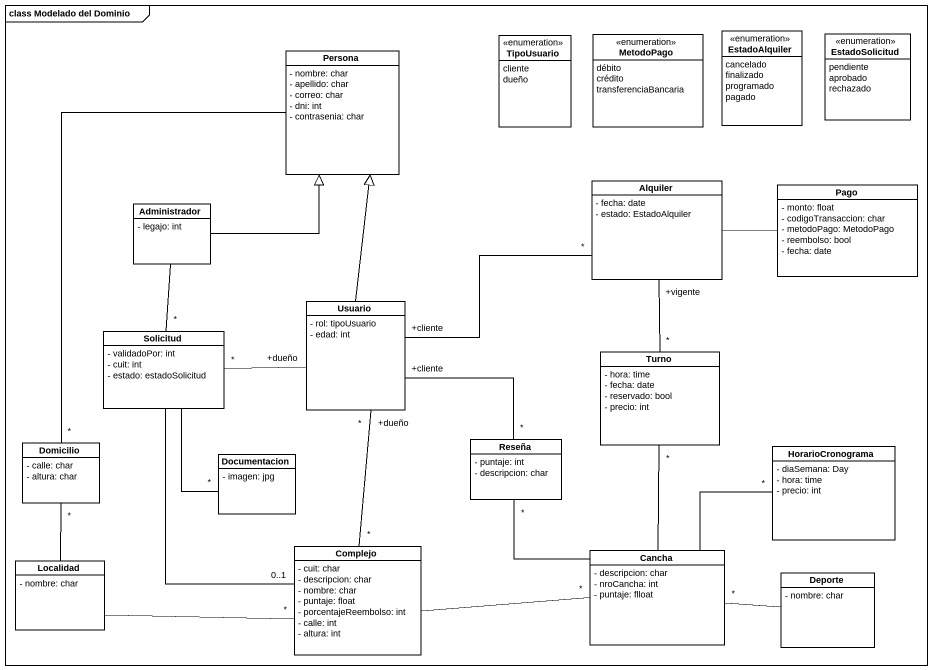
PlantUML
@startuml
mainframe class Modelado del Dominio
hide circle
hide empty members
skinparam classAttributeIconSize 0
enum TipoUsuario {
  cliente
  dueño
}
enum MetodoPago {
  débito
  crédito
  transferenciaBancaria
}
enum EstadoAlquiler {
  cancelado
  finalizado
  programado
  pagado
}
enum EstadoSolicitud {
  pendiente
  aprobado
  rechazado
}
class Persona {
  - nombre: char
  - apellido: char
  - correo: char
  - dni: int
  - contrasenia: char
}
class Alquiler {
  - fecha: date
  - estado: EstadoAlquiler
}
class Pago {
  - monto: float
  - codigoTransaccion: char
  - metodoPago: MetodoPago
  - reembolso: bool
  - fecha: date
}
class Administrador {
  - legajo: int
}
class Usuario {
  - rol: tipoUsuario
  - edad: int
}
class Solicitud {
  - validadoPor: int
  - cuit: int
  - estado: estadoSolicitud
}
class Turno {
  - hora: time
  - fecha: date
  - reservado: bool
  - precio: int
}
class Domicilio {
  - calle: char
  - altura: char
}
class Documentacion {
  - imagen: jpg
}
class Reseña {
  - puntaje: int
  - descripcion: char
}
class HorarioCronograma {
  - diaSemana: Day
  - hora: time
  - precio: int
}
class Complejo {
  - cuit: char
  - descripcion: char
  - nombre: char
  - puntaje: float
  - porcentajeReembolso: int
  - calle: int
  - altura: int
}
class Localidad {
  - nombre: char
}
class Cancha {
  - descripcion: char
  - nroCancha: int
  - puntaje: flloat
}
class Deporte {
  - nombre: char
}
Persona -- "*" Domicilio
Alquiler -right- Pago
Alquiler "+vigente" -- "*" Turno
Administrador -up-|> Persona
Administrador -- "*" Solicitud
Usuario -up-|> Persona
Usuario "+cliente" -right- "*" Alquiler
Usuario "+dueño" -left- "*" Solicitud
Usuario "+cliente" -- "*" Reseña
Usuario "+dueño\n*" -- "*" Complejo
Solicitud -- "*" Documentacion
Solicitud -- "0..1" Complejo
Domicilio "*" -- Localidad
Localidad -right- "*" Complejo
Cancha -up- "*" Turno
Cancha -up- "*" Reseña
Cancha -right- "*" HorarioCronograma
Cancha "*" -left- Complejo
Cancha "*" -right- Deporte
@enduml
